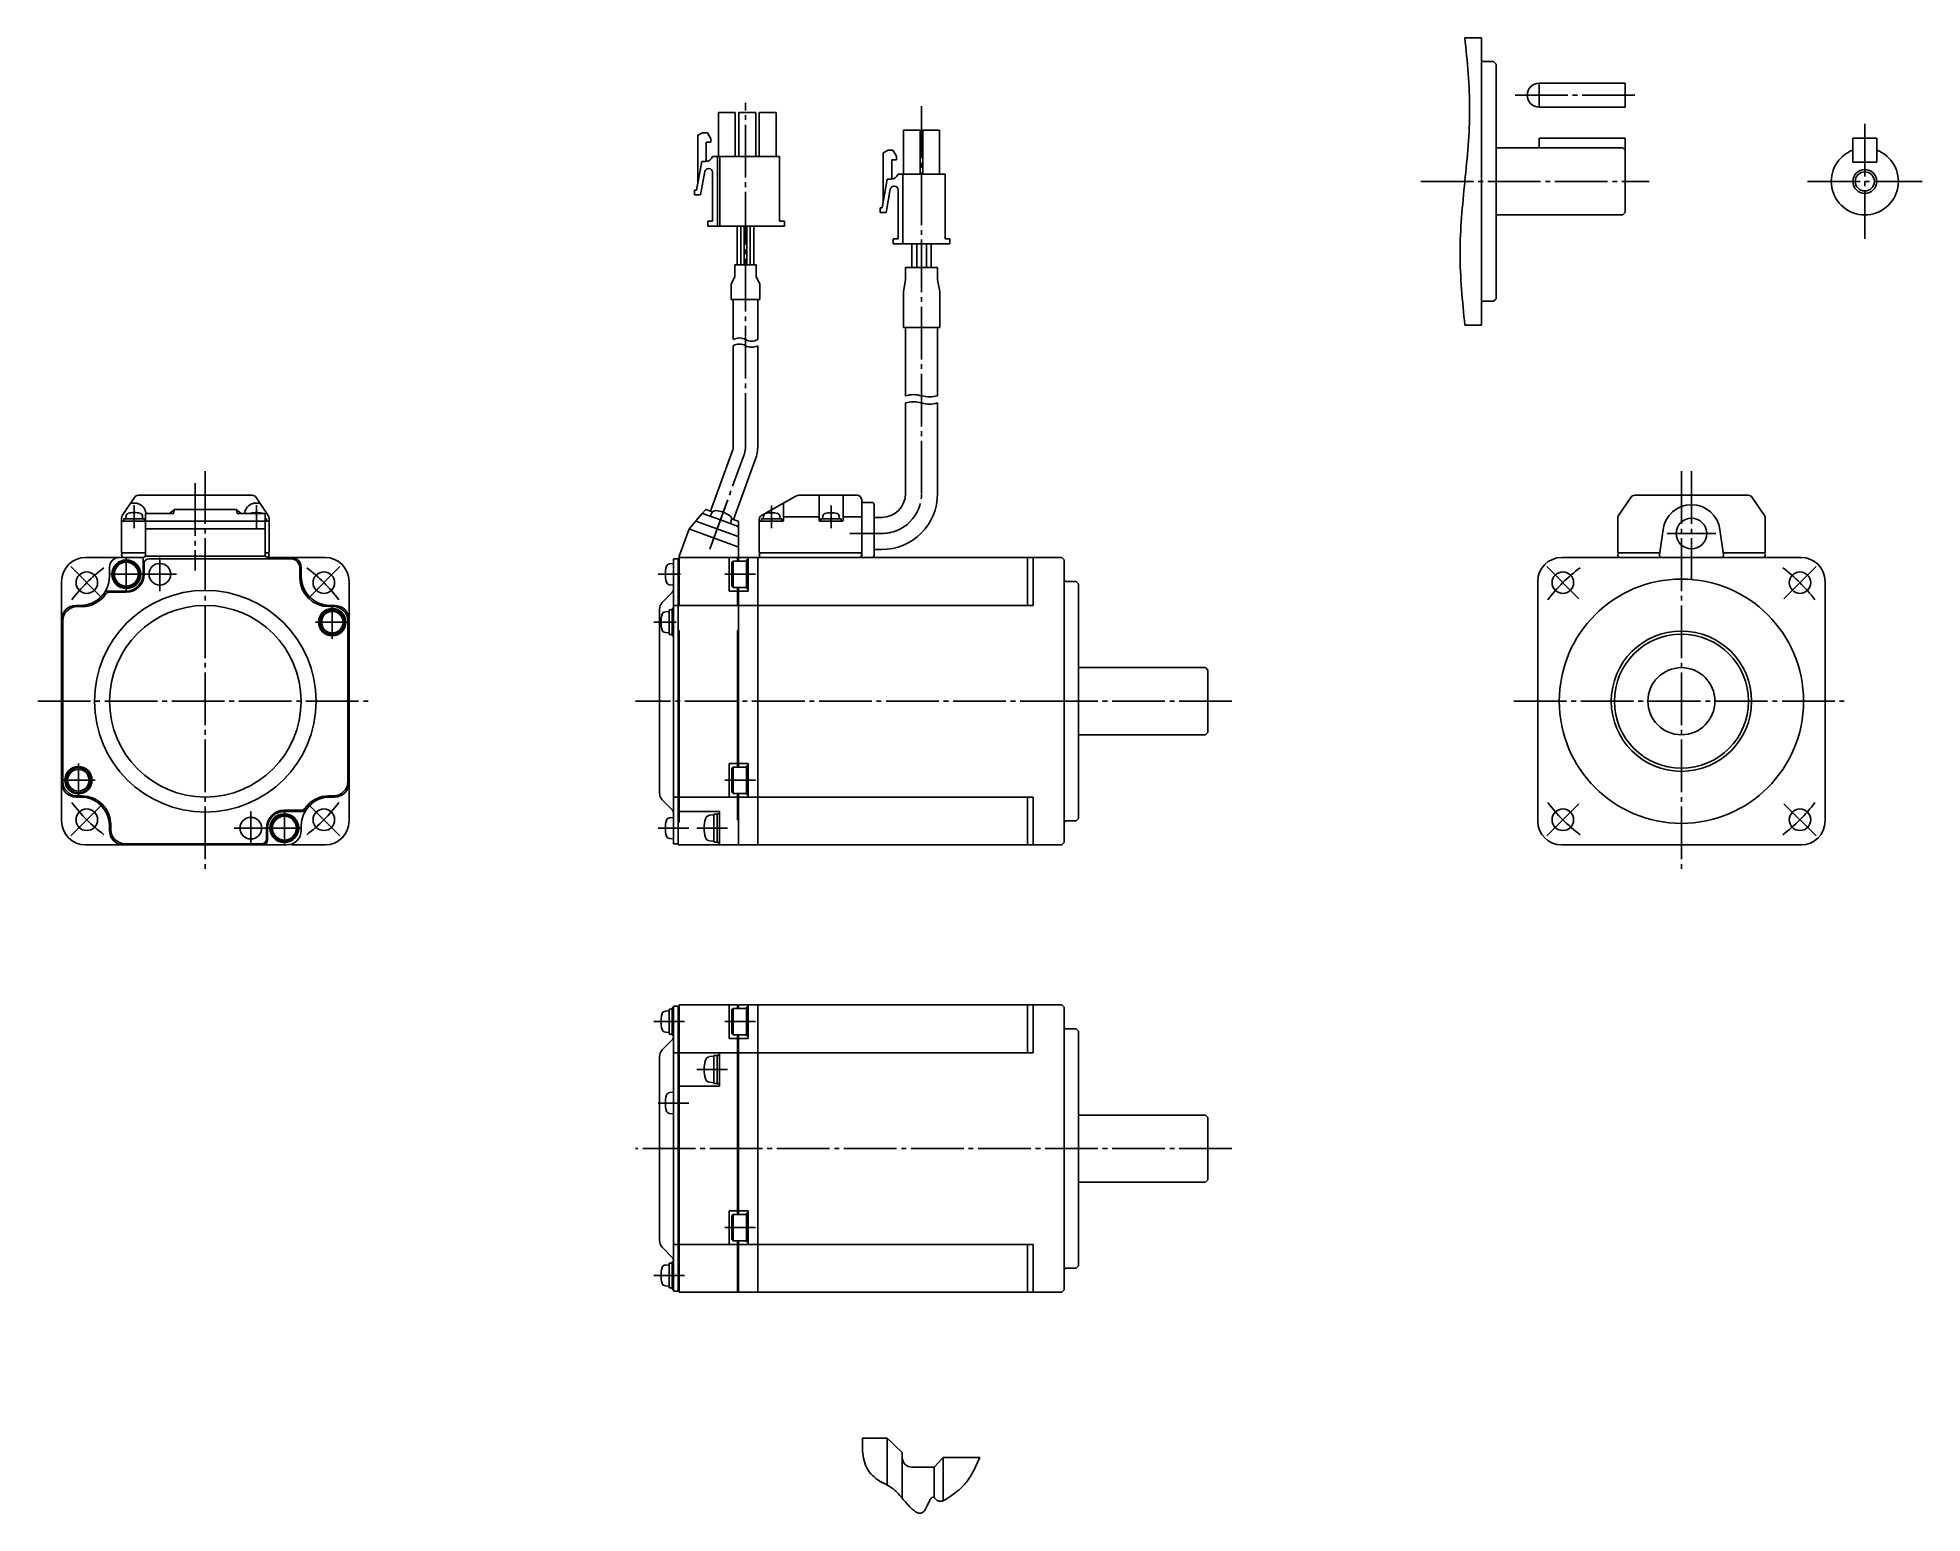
# Model space of a CAD drawing. Header units: millimetres. Extents: x -187 to 206, y -171 to 137.
import ezdxf

# ---------------------------------------------------------------- set-up
doc = ezdxf.new("R2010")
doc.units = ezdxf.units.MM
doc.linetypes.add('DASH_CENTER', pattern=[14, 11, -1, 1, -1])

msp = doc.modelspace()

# ---------------------------------------------------------------- linework, layer by layer
at = {"color": 7, "linetype": 'Continuous'}
for p, q in [((110.7, 137), (114.2, 137)), ((114.2, 137), (114.2, 77)), ((114.5, 132), (116.7, 132)), ((116.7, 132), (117.2, 131.5)), ((117.2, 131.5), (117.2, 82.5)), ((144.2, 127.5), (126.2, 127.5)), ((126.2, 127.5), (126.2, 122.5)), ((144.2, 122.5), (144.2, 127.5)), ((126.2, 122.5), (144.2, 122.5)), ((-41.61, 121.37), (-45.11, 121.37)), ((-45.11, 121.37), (-45.11, 112.17)), ((-41.61, 112.17), (-41.61, 121.37)), ((-40.86, 112.17), (-40.86, 121.37)), ((-40.86, 121.37), (-37.36, 121.37)), ((-37.36, 121.37), (-37.36, 112.17)), ((-36.61, 121.37), (-36.61, 112.17)), ((-33.11, 121.37), (-36.61, 121.37)), ((-33.11, 112.17), (-33.11, 121.37)), ((-48.44, 117.17), (-49.44, 116.67)), ((-49.44, 106.54), (-49.44, 116.67)), ((-48.44, 117.17), (-47.44, 117.17)), ((-47.69, 111.17), (-47.69, 115.17)), ((-47.69, 115.17), (-46.69, 115.17)), ((-47.44, 117.17), (-46.69, 115.92)), ((-46.69, 115.92), (-46.69, 115.17)), ((-6.51, 108.5), (-6.51, 117.7)), ((-6.51, 117.7), (-3.01, 117.7)), ((-3.01, 117.7), (-3.01, 108.5)), ((-2.46, 108.5), (-2.46, 117.7)), ((-2.46, 117.7), (1.04, 117.7)), ((1.04, 117.7), (1.04, 108.5)), ((126.2, 116), (126.2, 114)), ((144.2, 116), (126.2, 116)), ((144.2, 116), (144.2, 100.5)), ((191.7, 116), (191.7, 111)), ((196.7, 116), (191.7, 116)), ((196.7, 111), (196.7, 116)), ((-49.69, 105.17), (-48.6, 111.17)), ((-47.86, 111.17), (-48.6, 111.17)), ((-46.36, 112.17), (-42.86, 112.17)), ((-45.36, 112.17), (-45.36, 97.67)), ((-44.86, 97.67), (-44.86, 112.17)), ((-42.86, 112.17), (-41.61, 112.17)), ((-40.86, 112.17), (-41.61, 112.17)), ((-37.36, 112.17), (-40.86, 112.17)), ((-32.36, 112.17), (-37.36, 112.17)), ((-32.36, 112.17), (-32.36, 98.67)), ((-9.72, 113.5), (-10.72, 113)), ((-10.72, 102.88), (-10.72, 113)), ((-9.72, 113.5), (-8.72, 113.5)), ((-8.97, 111.5), (-7.97, 111.5)), ((-8.97, 107.5), (-8.97, 111.5)), ((-8.72, 113.5), (-7.97, 112.25)), ((-7.97, 112.25), (-7.97, 111.5)), ((117.2, 114), (143.7, 114)), ((143.7, 114), (144.2, 113.5)), ((191.7, 111), (196.7, 111)), ((-47.97, 109.05), (-48.86, 104.17)), ((-47.23, 109.67), (-47.11, 109.67)), ((-46.36, 98.67), (-46.36, 108.92)), ((-10.97, 101.5), (-9.88, 107.5)), ((-9.13, 107.5), (-9.88, 107.5)), ((2.17, 108.5), (-7.63, 108.5)), ((-6.63, 108.5), (-6.63, 94)), ((2.17, 108.5), (2.17, 95)), ((-49.69, 105.17), (-50.11, 105.17)), ((-50.11, 105.17), (-50.11, 104.17)), ((-50.11, 104.17), (-48.86, 104.17)), ((-9.25, 105.38), (-10.13, 100.5)), ((-8.51, 106), (-8.38, 106)), ((-7.63, 95), (-7.63, 105.25)), ((-47.36, 98.67), (-47.36, 97.67)), ((-46.36, 98.67), (-47.36, 98.67)), ((-45.36, 97.67), (-45.36, 98.67)), ((-31.36, 98.67), (-32.36, 98.67)), ((-31.36, 97.67), (-31.36, 98.67)), ((-11.38, 101.5), (-11.38, 100.5)), ((-10.97, 101.5), (-11.38, 101.5)), ((-11.38, 100.5), (-10.13, 100.5)), ((143.7, 100), (117.2, 100)), ((143.7, 100), (144.2, 100.5)), ((-47.36, 97.67), (-46.66, 97.67)), ((-46.66, 97.67), (-45.36, 97.67)), ((-45.36, 97.67), (-45.36, 97.67)), ((-31.36, 97.67), (-45.36, 97.67)), ((-41.23, 89.59), (-41.23, 97.67)), ((-40.48, 89.59), (-40.48, 97.67)), ((-39.73, 89.59), (-39.73, 97.67)), ((-39.23, 89.59), (-39.23, 97.67)), ((-38.48, 89.59), (-38.48, 97.67)), ((-37.73, 89.59), (-37.73, 97.67)), ((-8.63, 95), (-8.63, 94)), ((-7.63, 95), (-8.63, 95)), ((3.17, 95), (2.17, 95)), ((3.17, 94), (3.17, 95)), ((-8.63, 94), (3.17, 94)), ((-4.73, 94), (-4.73, 89)), ((-3.73, 94), (-3.73, 89)), ((-2.73, 94), (-2.73, 89)), ((-1.73, 94), (-1.73, 89)), ((-0.73, 94), (-0.73, 89)), ((-41.73, 87.09), (-42.48, 85.59)), ((-41.73, 89.59), (-37.23, 89.59)), ((-41.73, 89.59), (-41.73, 87.09)), ((-37.23, 87.09), (-37.23, 89.59)), ((-37.23, 87.09), (-36.48, 85.59)), ((0.62, 89), (-6.08, 89)), ((-6.08, 89), (-6.08, 86.43)), ((0.62, 86.43), (0.62, 89)), ((-42.48, 85.59), (-42.48, 82.34)), ((-36.48, 85.59), (-36.48, 82.34)), ((-6.08, 86.43), (-6.53, 84)), ((-6.53, 84), (-6.53, 76.5)), ((1.07, 84), (0.62, 86.43)), ((1.07, 76.5), (1.07, 84)), ((-42.48, 82.34), (-36.48, 82.34)), ((-42.03, 82.34), (-42.03, 73.99)), ((-36.93, 73.99), (-36.93, 82.34)), ((116.7, 82), (114.5, 82)), ((117.2, 82.5), (116.7, 82)), ((-6.53, 76.5), (1.07, 76.5)), ((-6.08, 76.5), (-6.08, 62.25)), ((0.62, 62.25), (0.62, 76.5)), ((110.7, 77), (114.2, 77)), ((-42.03, 51.83), (-42.03, 72.71)), ((-36.93, 72.71), (-36.93, 51.83)), ((-6.08, 60.75), (-6.08, 41.85)), ((0.62, 41.85), (0.62, 60.75)), ((-46.79, 38.15), (-42.24, 50.65)), ((-42, 36.41), (-37.45, 48.9)), ((-169.59, 37.25), (-167.06, 41.05)), ((-167.85, 39.87), (-167.11, 39.87)), ((-166.22, 41.5), (-164.61, 41.5)), ((-164.61, 41.5), (-154.36, 41.5)), ((-154.36, 41.5), (-144.11, 41.5)), ((-144.11, 41.5), (-142.49, 41.5)), ((-141.66, 41.05), (-139.13, 37.25)), ((-141.61, 39.87), (-140.87, 39.87)), ((-36.12, 37.29), (-29.09, 41.24)), ((-31.53, 36.2), (-31.53, 39.87)), ((-28.11, 41.5), (-16.23, 41.5)), ((-24.13, 36.2), (-24.13, 41.5)), ((-19.13, 41.5), (-19.13, 36.2)), ((-15.23, 40.5), (-15.23, 29)), ((-15.13, 40), (-13.13, 40)), ((-12.63, 39.5), (-12.63, 29)), ((142.78, 37.25), (145.32, 41.05)), ((146.15, 41.5), (169.88, 41.5)), ((170.71, 41.05), (173.25, 37.25)), ((-169.76, 36.7), (-169.76, 36.1)), ((-169.76, 36.1), (-169.76, 29.6)), ((-164.76, 36.1), (-169.66, 36.1)), ((-169.26, 36.6), (-169.26, 36.1)), ((-169.26, 36.6), (-167.11, 36.6)), ((-168.81, 37.19), (-168.86, 36.6)), ((-167.11, 36.6), (-164.96, 36.6)), ((-165.36, 36.6), (-165.41, 37.19)), ((-164.96, 36.1), (-164.96, 36.6)), ((-164.76, 37.51), (-164.76, 36.09)), ((-164.76, 36.09), (-139.76, 36.09)), ((-164.76, 35.89), (-164.76, 34.46)), ((-164.56, 37.71), (-158.93, 37.71)), ((-159.72, 37.71), (-158.72, 38.53)), ((-158.93, 37.71), (-158.72, 38.53)), ((-158.72, 38.53), (-145.8, 38.53)), ((-145.8, 38.53), (-144.8, 37.71)), ((-145.8, 38.53), (-145.59, 37.71)), ((-145.59, 37.71), (-139.96, 37.71)), ((-139.76, 36.09), (-139.76, 37.51)), ((-139.76, 36.6), (-139.46, 36.6)), ((-139.06, 36.1), (-139.76, 36.1)), ((-139.76, 34.46), (-139.76, 35.89)), ((-139.46, 36.1), (-139.46, 36.6)), ((-138.96, 36.1), (-138.96, 36.7)), ((-138.96, 29.6), (-138.96, 36.1)), ((-51.18, 34.57), (-49.95, 36.04)), ((-41, 32.85), (-49.84, 36.07)), ((-48.55, 37.66), (-49.79, 36.19)), ((-47.87, 38.47), (-48.55, 37.66)), ((-48.44, 37.69), (-44.73, 36.34)), ((-47.76, 38.5), (-46.4, 38.01)), ((-46.52, 37.82), (-46.85, 37.11)), ((-44.73, 36.34), (-41.03, 34.99)), ((-42.62, 35.57), (-42.42, 36.33)), ((-42.39, 36.55), (-41.03, 36.06)), ((-40.96, 34.9), (-40.96, 35.96)), ((-36.63, 36.42), (-36.63, 29.5)), ((-36.63, 36.1), (-31.63, 36.1)), ((-36.18, 36.55), (-31.88, 36.55)), ((-36.18, 36.1), (-36.18, 36.55)), ((-35.73, 37.14), (-35.78, 36.55)), ((-32.28, 36.55), (-32.34, 37.14)), ((-31.88, 36.1), (-31.88, 36.55)), ((-31.53, 37), (-24.13, 37)), ((-19.23, 36.1), (-24.03, 36.1)), ((-23.78, 36.1), (-23.78, 36.55)), ((-23.78, 36.55), (-19.48, 36.55)), ((-23.33, 37.14), (-23.38, 36.55)), ((-19.88, 36.55), (-19.94, 37.14)), ((-19.48, 36.1), (-19.48, 36.55)), ((-19.13, 37), (-15.23, 37)), ((-11.08, 36.85), (-12.63, 36.85)), ((142.61, 36.7), (142.61, 29.6)), ((173.41, 29.6), (173.41, 36.7)), ((-164.76, 34.46), (-139.76, 34.46)), ((-164.76, 29), (-164.76, 34.26)), ((-139.76, 34.26), (-139.76, 29)), ((-53.33, 28.79), (-51.34, 34.27)), ((-41.07, 30.75), (-51.14, 34.41)), ((-40.96, 32.98), (-40.96, 34.9)), ((-40.93, 32.76), (-40.93, 30.84)), ((152.07, 34.32), (151.34, 29.07)), ((164.68, 29.07), (163.96, 34.32)), ((-177.26, 28.5), (-170.26, 28.5)), ((-165.26, 28.5), (-170.26, 28.5)), ((-169.66, 29.5), (-164.76, 29.5)), ((-165.26, 25), (-165.26, 28.5)), ((-164.8, 28.79), (-139.71, 28.79)), ((-164.01, 28.25), (-152.26, 28.25)), ((-152.26, 28.25), (-134.51, 28.25)), ((-139.76, 29.5), (-139.06, 29.5)), ((-134.26, 28.5), (-139.26, 28.5)), ((-134.26, 28.5), (-127.26, 28.5)), ((-53.53, 28.25), (-54.53, 28.25)), ((-54.53, 28.25), (-54.53, -31.25)), ((-53.33, 28.25), (-53.53, 28.25)), ((-53.53, 28.25), (-53.53, -31.5)), ((-53.33, 28.5), (-53.33, 28.79)), ((-41.13, 28.5), (-53.33, 28.5)), ((-53.33, 28.5), (-53.33, 18.5)), ((-42.93, 28.5), (-42.93, 21.5)), ((-42.06, 27.75), (-42.31, 27.5)), ((-42.06, 27.75), (-39.31, 27.75)), ((-42.06, 27.75), (-42.06, 22.25)), ((-41.13, 28.5), (-40.93, 28.5)), ((-41.13, 27.75), (-41.13, 28.5)), ((-40.93, 28.5), (-40.93, 30.56)), ((-40.83, 28.5), (-40.93, 28.4)), ((-40.93, 28.5), (-40.93, 28.4)), ((-40.93, 27.75), (-40.93, 28.4)), ((-37.03, 28.5), (-40.83, 28.5)), ((-38.93, 28), (-39.31, 28)), ((-39.31, 22), (-39.31, 28)), ((-38.93, 28.5), (-38.93, 21.5)), ((-36.93, 28.4), (-37.03, 28.5)), ((-36.93, 28.4), (-36.83, 28.5)), ((-36.93, 28.4), (-36.93, -31.4)), ((-36.83, 28.5), (26.57, 28.5)), ((-36.63, 29.5), (-15.23, 29.5)), ((-12.63, 30.15), (-11.08, 30.15)), ((19.37, 18.5), (19.37, 28.5)), ((20.57, 18.5), (20.57, 28.5)), ((26.57, 28.5), (27.07, 28)), ((27.07, -31), (27.07, 28)), ((155.91, 28.5), (130.91, 28.5)), ((142.71, 29.5), (151.4, 29.5)), ((143.11, 28.5), (158.01, 28.5)), ((180.91, 28.5), (155.91, 28.5)), ((158.01, 28.5), (172.91, 28.5)), ((164.62, 29.5), (173.31, 29.5)), ((-172.26, 24.5), (-172.26, 26.5)), ((-165.01, 27.25), (-165.01, 25.05)), ((-132.51, 26.25), (-132.51, 24.25)), ((-132.26, 24.5), (-132.26, 26.5)), ((-54.53, 27.25), (-55.32, 27.18)), ((-42.31, 22.5), (-42.31, 27.5)), ((-182.26, 23.5), (-182.26, 15.5)), ((-168.76, 21.5), (-172.51, 21.5)), ((-172.26, 21.25), (-168.81, 21.25)), ((-122.26, 23.5), (-122.26, 15.5)), ((-56.87, 19.09), (-54.82, 21.21)), ((-55.32, 22.82), (-54.53, 22.75)), ((-42.93, 21.5), (-41.13, 21.5)), ((-42.31, 22.5), (-42.06, 22.25)), ((-39.31, 22.25), (-42.06, 22.25)), ((-41.13, 18.5), (-41.13, 22.25)), ((-40.93, -15.25), (-40.93, 22.25)), ((-38.93, 21.5), (-40.93, 21.5)), ((-38.93, 22), (-39.31, 22)), ((27.37, 23.5), (29.57, 23.5)), ((30.07, 23), (29.57, 23.5)), ((30.07, -26), (30.07, 23)), ((125.91, 23.5), (125.91, -26.5)), ((185.91, -26.5), (185.91, 23.5)), ((-178.26, 18.5), (-179.26, 18.5)), ((-179.01, 18.25), (-178.01, 18.25)), ((-126.51, 18.25), (-125.51, 18.25)), ((-126.26, 18.5), (-125.26, 18.5)), ((-57.43, -20.7), (-57.43, 17.7)), ((-55.43, 17.25), (-56.22, 17.18)), ((-55.43, 17.6), (-54.83, 17.6)), ((-55.43, 12.4), (-55.43, 17.6)), ((-54.83, 17.85), (-54.53, 17.85)), ((-54.83, 12.15), (-54.83, 17.85)), ((-54.53, 18.5), (-53.53, 18.5)), ((-53.53, 18.5), (-40.93, 18.5)), ((-40.93, 18.5), (-36.93, 18.5)), ((-36.93, 18.5), (20.57, 18.5)), ((-182.26, 15.5), (-182.26, -18.5)), ((-182.01, 15.25), (-182.01, -1.5)), ((-122.51, 15.25), (-122.51, -1.5)), ((-122.26, -18.5), (-122.26, 15.5)), ((-56.22, 12.82), (-55.43, 12.75)), ((-54.83, 12.4), (-55.43, 12.4)), ((-54.53, 12.15), (-54.83, 12.15)), ((-53.53, 13.25), (-53.33, 13.25)), ((-53.33, 13.25), (-53.33, -26.75)), ((-41.13, -15.25), (-41.13, 13.25)), ((-41.13, 13.25), (-40.93, 13.25)), ((30.07, 5.5), (56.57, 5.5)), ((56.57, 5.5), (57.07, 5)), ((57.07, 5), (57.07, -8)), ((-182.01, -18.5), (-182.01, -1.5)), ((-122.51, -18.25), (-122.51, -1.5)), ((56.57, -8.5), (30.07, -8.5)), ((57.07, -8), (56.57, -8.5)), ((-41.13, -14.5), (-42.93, -14.5)), ((-42.93, -14.5), (-42.93, -21.5)), ((-42.06, -15.25), (-42.31, -15.5)), ((-42.31, -20.5), (-42.31, -15.5)), ((-42.06, -15.25), (-39.31, -15.25)), ((-42.06, -15.25), (-42.06, -20.75)), ((-40.93, -14.5), (-38.93, -14.5)), ((-39.31, -15), (-38.93, -15)), ((-39.31, -21), (-39.31, -15)), ((-38.93, -14.5), (-38.93, -21.5)), ((-182.26, -18.5), (-182.26, -26.5)), ((-122.26, -18.5), (-122.26, -26.5)), ((-178.26, -21.5), (-179.26, -21.5)), ((-179.01, -21.25), (-178.01, -21.25)), ((-125.51, -21.25), (-126.51, -21.25)), ((-126.26, -21.5), (-125.26, -21.5)), ((-54.82, -24.21), (-56.87, -22.09)), ((-53.53, -21.5), (-54.53, -21.5)), ((-41.13, -21.5), (-53.33, -21.5)), ((-42.31, -20.5), (-42.06, -20.75)), ((-39.31, -20.75), (-42.06, -20.75)), ((-41.13, -26.25), (-41.13, -20.75)), ((-40.93, -31.5), (-40.93, -20.75)), ((-36.93, -21.5), (-40.93, -21.5)), ((-39.31, -21), (-38.93, -21)), ((-36.93, -21.5), (20.57, -21.5)), ((19.37, -31.5), (19.37, -21.5)), ((20.57, -21.5), (20.57, -31.5)), ((-172.26, -27.5), (-172.26, -28.5)), ((-172.01, -28.25), (-172.01, -27.25)), ((-135.76, -24.5), (-132, -24.5)), ((-132.25, -24.25), (-135.71, -24.25)), ((-132.26, -27.5), (-132.26, -28.5)), ((-54.53, -25.75), (-55.32, -25.82)), ((-53.53, -26.75), (-53.33, -26.75)), ((-53.33, -24.5), (-44.93, -24.5)), ((-46.13, -25.25), (-46.98, -25.32)), ((-46.13, -25.05), (-45.43, -25.05)), ((-46.13, -25.05), (-46.13, -30.95)), ((-45.43, -25), (-45.43, -31)), ((-45.43, -25), (-44.93, -25)), ((-44.93, -24.5), (-44.93, -31.5)), ((-41.13, -26.25), (-40.93, -26.25)), ((29.57, -26.5), (27.37, -26.5)), ((30.07, -26), (29.57, -26.5)), ((-169.01, -31.25), (-152.26, -31.25)), ((-140.51, -31.25), (-152.26, -31.25)), ((-139.51, -30.25), (-139.51, -28.05)), ((-139.26, -28), (-139.26, -30.5)), ((-55.32, -30.18), (-54.53, -30.25)), ((-54.53, -31.25), (-53.53, -31.25)), ((-46.98, -30.68), (-46.13, -30.75)), ((-45.43, -30.95), (-46.13, -30.95)), ((-44.93, -31), (-45.43, -31)), ((-40.93, -31.4), (-40.83, -31.5)), ((-37.03, -31.5), (-36.93, -31.4)), ((-36.93, -31.4), (-36.83, -31.5)), ((26.57, -31.5), (27.07, -31)), ((-169.26, -31.5), (-177.26, -31.5)), ((-169.26, -31.5), (-135.26, -31.5)), ((-127.26, -31.5), (-134.26, -31.5)), ((-53.53, -31.5), (-44.93, -31.5)), ((-44.93, -31.5), (-40.93, -31.5)), ((-40.83, -31.5), (-37.03, -31.5)), ((-36.83, -31.5), (26.57, -31.5)), ((130.91, -31.5), (155.91, -31.5)), ((155.91, -31.5), (180.91, -31.5)), ((-55.43, -66.13), (-56.22, -66.2)), ((-55.43, -65.78), (-54.83, -65.78)), ((-55.43, -70.98), (-55.43, -65.78)), ((-54.83, -65.53), (-54.53, -65.53)), ((-54.83, -71.23), (-54.83, -65.53)), ((-53.53, -65.13), (-54.53, -65.13)), ((-54.53, -65.13), (-54.53, -124.63)), ((-53.33, -65.13), (-53.53, -65.13)), ((-53.53, -65.13), (-53.53, -124.63)), ((-53.33, -64.88), (-53.33, -124.88)), ((-44.93, -64.88), (-53.33, -64.88)), ((-41.13, -64.88), (-44.93, -64.88)), ((-42.93, -64.88), (-42.93, -71.88)), ((-42.06, -65.63), (-42.31, -65.88)), ((-42.31, -70.88), (-42.31, -65.88)), ((-42.06, -65.63), (-39.31, -65.63)), ((-42.06, -65.63), (-42.06, -71.13)), ((-41.13, -64.88), (-41.13, -65.13)), ((-41.13, -65.63), (-41.13, -65.13)), ((-41.13, -65.13), (-40.93, -65.13)), ((-40.83, -64.88), (-40.93, -64.98)), ((-40.93, -65.63), (-40.93, -64.98)), ((-37.03, -64.88), (-40.83, -64.88)), ((-38.93, -65.38), (-39.31, -65.38)), ((-39.31, -71.38), (-39.31, -65.38)), ((-38.93, -64.88), (-38.93, -71.88)), ((-36.93, -64.98), (-37.03, -64.88)), ((-36.93, -64.98), (-36.83, -64.88)), ((-36.93, -64.98), (-36.93, -124.78)), ((-36.83, -64.88), (26.57, -64.88)), ((19.37, -74.88), (19.37, -64.88)), ((20.57, -74.88), (20.57, -64.88)), ((26.57, -64.88), (27.07, -65.38)), ((27.07, -124.38), (27.07, -65.38)), ((-56.22, -70.56), (-55.43, -70.63)), ((27.37, -69.88), (29.57, -69.88)), ((30.07, -70.38), (29.57, -69.88)), ((30.07, -70.38), (30.07, -119.38)), ((-56.87, -74.29), (-54.81, -72.16)), ((-54.83, -70.98), (-55.43, -70.98)), ((-54.53, -71.23), (-54.83, -71.23)), ((-42.93, -71.88), (-41.13, -71.88)), ((-42.31, -70.88), (-42.06, -71.13)), ((-39.31, -71.13), (-42.06, -71.13)), ((-41.13, -108.63), (-41.13, -71.13)), ((-40.93, -108.63), (-40.93, -71.13)), ((-38.93, -71.88), (-40.93, -71.88)), ((-38.93, -71.38), (-39.31, -71.38)), ((-57.43, -114.07), (-57.43, -75.68)), ((-54.53, -74.88), (-53.53, -74.88)), ((-53.33, -74.88), (-41.13, -74.88)), ((-46.13, -75.63), (-46.98, -75.7)), ((-46.13, -75.43), (-46.13, -81.33)), ((-46.13, -75.43), (-45.43, -75.43)), ((-45.43, -75.38), (-44.93, -75.38)), ((-45.43, -75.38), (-45.43, -81.38)), ((-44.93, -74.88), (-44.93, -81.88)), ((-40.93, -74.88), (-36.93, -74.88)), ((-36.93, -74.88), (20.57, -74.88)), ((-44.93, -81.88), (-53.33, -81.88)), ((-46.98, -81.05), (-46.13, -81.13)), ((-45.43, -81.33), (-46.13, -81.33)), ((-44.93, -81.38), (-45.43, -81.38)), ((-54.53, -83.13), (-55.32, -83.2)), ((-55.32, -87.56), (-54.53, -87.63)), ((30.07, -87.88), (56.57, -87.88)), ((56.57, -87.88), (57.07, -88.38)), ((57.07, -88.38), (57.07, -101.38)), ((56.57, -101.88), (30.07, -101.88)), ((57.07, -101.38), (56.57, -101.88)), ((-41.13, -107.88), (-42.93, -107.88)), ((-42.93, -107.88), (-42.93, -114.88)), ((-42.06, -108.63), (-42.31, -108.88)), ((-42.31, -113.88), (-42.31, -108.88)), ((-42.06, -108.63), (-39.31, -108.63)), ((-42.06, -108.63), (-42.06, -114.13)), ((-40.93, -107.88), (-38.93, -107.88)), ((-39.31, -108.38), (-38.93, -108.38)), ((-39.31, -114.38), (-39.31, -108.38)), ((-38.93, -107.88), (-38.93, -114.88)), ((-42.31, -113.88), (-42.06, -114.13)), ((-54.81, -117.59), (-56.87, -115.46)), ((-53.53, -114.88), (-54.53, -114.88)), ((-41.13, -114.88), (-53.33, -114.88)), ((-39.31, -114.13), (-42.06, -114.13)), ((-41.13, -124.88), (-41.13, -114.13)), ((-40.93, -124.78), (-40.93, -114.13)), ((-36.93, -114.88), (-40.93, -114.88)), ((-39.31, -114.38), (-38.93, -114.38)), ((-36.93, -114.88), (20.57, -114.88)), ((19.37, -124.88), (19.37, -114.88)), ((20.57, -114.88), (20.57, -124.88)), ((-55.43, -119.13), (-56.22, -119.2)), ((-55.43, -123.98), (-55.43, -118.78)), ((-55.43, -118.78), (-54.83, -118.78)), ((-54.83, -124.23), (-54.83, -118.53)), ((-54.83, -118.53), (-54.53, -118.53)), ((29.57, -119.88), (27.37, -119.88)), ((30.07, -119.38), (29.57, -119.88)), ((-56.22, -123.56), (-55.43, -123.63)), ((-54.83, -123.98), (-55.43, -123.98)), ((-54.53, -124.23), (-54.83, -124.23)), ((-54.53, -124.63), (-53.53, -124.63)), ((-53.53, -124.63), (-53.33, -124.63)), ((-53.33, -124.88), (-41.13, -124.88)), ((-40.93, -124.88), (-41.13, -124.88)), ((-40.93, -124.78), (-40.93, -124.88)), ((-40.93, -124.78), (-40.83, -124.88)), ((-40.83, -124.88), (-37.03, -124.88)), ((-37.03, -124.88), (-36.93, -124.78)), ((-36.93, -124.78), (-36.83, -124.88)), ((-36.83, -124.88), (26.57, -124.88)), ((26.57, -124.88), (27.07, -124.38)), ((-9.88, -155.32), (-15.05, -155.32)), ((-9.88, -155.32), (-6.76, -158.32)), ((-9.88, -165.12), (-9.88, -155.32)), ((-6.76, -167.86), (-6.76, -158.32)), ((-0.11, -161.39), (1.75, -159.36)), ((9.42, -159.36), (1.75, -159.36)), ((1.75, -168.4), (1.75, -159.36)), ((-4.76, -161.39), (-0.11, -161.39)), ((-0.11, -161.39), (-0.11, -167.71))]:
    msp.add_line(p, q, dxfattribs=at)
at = {"color": 1, "linetype": 'DASH_CENTER'}
for p, q in [((-39.48, 51.83), (-39.48, 123.42)), ((-2.73, 41.85), (-2.73, 122.7)), ((121.2, 125), (146.7, 125)), ((194.2, 119), (194.2, 95)), ((101.5, 107), (149.2, 107)), ((182.2, 107), (206.2, 107)), ((-46.96, 30.23), (-39.85, 49.77)), ((-154.36, 44), (-154.36, 25.75)), ((-152.26, 46.5), (-152.26, -36.5)), ((155.91, 46.5), (155.91, -36.5)), ((158.01, 46.5), (158.01, 23.91)), ((-167.11, 34.6), (-167.11, 39.4)), ((-141.61, 39.4), (-141.61, 34.6)), ((-46.96, 30.23), (-43.3, 40.29)), ((-34.03, 34.6), (-34.03, 39.35)), ((-21.63, 34.6), (-21.63, 39.35)), ((-17.73, 33.5), (-11.08, 33.5)), ((152.91, 33.5), (163.11, 33.5)), ((-168.76, 28.6), (-168.76, 21.4)), ((-161.76, 21.5), (-161.76, 28.5)), ((-180.37, 26.61), (-173.65, 19.89)), ((-165.16, 25), (-172.36, 25)), ((-165.26, 25), (-158.26, 25)), ((-124.15, 26.61), (-130.87, 19.89)), ((-57.73, 25), (-53.03, 25)), ((-43.81, 25), (-37.43, 25)), ((134.52, 19.89), (127.81, 26.61)), ((184.02, 26.61), (177.3, 19.89)), ((-125.76, 11.5), (-125.76, 18.5)), ((-129.26, 15), (-122.26, 15)), ((-58.63, 15), (-53.93, 15)), ((-187.26, -1.5), (-117.26, -1.5)), ((28.87, -1.5), (-62.43, -1.5)), ((62.07, -1.5), (28.87, -1.5)), ((120.91, -1.5), (162.91, -1.5)), ((162.91, -1.5), (190.91, -1.5)), ((-178.76, -21.5), (-178.76, -14.5)), ((-182.26, -18), (-175.26, -18)), ((-43.81, -18), (-37.43, -18)), ((-173.65, -22.89), (-180.37, -29.61)), ((-130.87, -22.89), (-124.15, -29.61)), ((134.52, -22.89), (127.81, -29.61)), ((184.02, -29.61), (177.3, -22.89)), ((-142.76, -31.5), (-142.76, -24.5)), ((-135.76, -24.4), (-135.76, -31.6)), ((-146.26, -28), (-139.26, -28)), ((-132.16, -28), (-139.36, -28)), ((-57.73, -28), (-51.35, -28)), ((-49.63, -28), (-43.25, -28)), ((-58.63, -68.38), (-52.25, -68.38)), ((-43.81, -68.38), (-37.43, -68.38)), ((-49.63, -78.38), (-43.25, -78.38)), ((-57.73, -85.38), (-51.35, -85.38)), ((62.07, -94.88), (-62.43, -94.88)), ((-43.81, -111.38), (-37.43, -111.38)), ((-58.63, -121.38), (-52.25, -121.38))]:
    msp.add_line(p, q, dxfattribs=at)
at = {"color": 2, "linetype": 'Continuous'}
msp.add_circle((194.2, 107), 2.5, dxfattribs=at)
at = {"color": 7, "linetype": 'Continuous'}
for centre, radius in [((194.2, 107), 2), ((158.01, 33.5), 3.2), ((-168.76, 25), 3), ((-168.76, 25), 2.75), ((-177.01, 23.25), 2.25), ((-168.76, 25), 2.5), ((-161.76, 25), 2.25), ((-127.51, 23.25), 2.25), ((131.16, 23.25), 2.25), ((180.66, 23.25), 2.25), ((-152.26, -1.5), 23.13), ((-152.26, -1.5), 20), ((-125.76, 15), 2.85), ((-125.76, 15), 2.6), ((-125.76, 15), 2.25), ((155.91, -1.5), 14.64), ((155.91, -1.5), 14), ((155.91, -1.5), 7), ((155.91, -1.5), 7), ((-178.76, -18), 2.85), ((-178.76, -18), 2.6), ((-178.76, -18), 2.25), ((-177.01, -26.25), 2.25), ((-142.76, -28), 2.25), ((-135.76, -28), 3), ((-135.76, -28), 2.75), ((-135.76, -28), 2.5), ((-127.51, -26.25), 2.25), ((131.16, -26.25), 2.25), ((180.66, -26.25), 2.25)]:
    msp.add_circle(centre, radius, dxfattribs=at)
for centre, radius, start, end in [((114.5, 132.3), 0.3, 180, 270), ((126.2, 125), 2.5, 90, 180), ((126.2, 125), 2.5, 180, 270), ((-47.81, 112.72), 1.55, 268.1333, 339.2468), ((194.2, 107), 7, 110.9248, 270), ((194.2, 107), 7, 270, 69.0752), ((-47.23, 108.92), 0.75, 90, 169.6952), ((-47.11, 108.92), 0.75, 0, 90), ((-9.08, 109.05), 1.55, 268.1333, 339.2468), ((-8.51, 105.25), 0.75, 90, 169.6952), ((-8.38, 105.25), 0.75, 0, 90), ((114.5, 81.7), 0.3, 90, 180), ((-45.48, 51.83), 3.45, 340, 0), ((-45.48, 51.83), 8.55, 340, 0), ((-167.11, 37.37), 2.5, 84.2608, 90), ((-166.22, 40.5), 1, 90, 146.3099), ((-167.11, 37.37), 2.5, 27.6248, 84.2608), ((-141.61, 37.37), 2.5, 95.7392, 152.3752), ((-142.49, 40.5), 1, 33.6901, 90), ((-141.61, 37.37), 2.5, 90, 95.7392), ((-28.11, 39.5), 2, 90, 119.3578), ((-16.23, 40.5), 1, 0, 90), ((-15.13, 39.9), 0.1, 90, 180), ((-13.13, 39.5), 0.5, 0, 90), ((-11.08, 41.85), 11.7, 270, 0), ((-11.08, 41.85), 5, 270, 0), ((146.15, 40.5), 1, 90, 146.3099), ((158.01, 33.5), 6, 7.8875, 172.1125), ((169.88, 40.5), 1, 33.6901, 90), ((-168.76, 36.7), 1, 146.3099, 180), ((-169.66, 36), 0.1, 90, 180), ((-168.21, 37.14), 0.6, 106.3877, 175), ((-167.11, 33.4), 4.5, 90, 106.3877), ((-167.11, 33.4), 4.5, 73.6123, 90), ((-166.01, 37.14), 0.6, 5, 73.6123), ((-167.11, 37.37), 2.5, 7.6193, 27.6248), ((-164.56, 37.51), 0.2, 90, 180), ((-164.56, 35.89), 0.2, 90, 180), ((-141.61, 37.37), 2.5, 152.3752, 172.0699), ((-141.61, 33.4), 4.5, 90, 106.546), ((-141.61, 33.4), 4.5, 73.6123, 90), ((-139.96, 37.51), 0.2, 0, 90), ((-139.96, 35.89), 0.2, 0, 90), ((-139.96, 36.7), 1, 0, 33.6901), ((-139.06, 36), 0.1, 0, 90), ((-49.87, 35.97), 0.1, 70, 140), ((-49.71, 36.13), 0.1, 139.8637, 250), ((-48.48, 37.6), 0.1, 70, 139.8637), ((-47.79, 38.41), 0.1, 70, 139.8637), ((-45.79, 37.48), 0.8, 85.4427, 155), ((-46.21, 32.3), 6, 70, 85.4427), ((-46.21, 32.3), 6, 54.5573, 70), ((-43.19, 36.54), 0.8, 345, 54.5573), ((-41.06, 35.96), 0.1, 0.1363, 70), ((-35.63, 36.42), 1, 119.3578, 180), ((-35.13, 37.09), 0.6, 106.3877, 175), ((-34.03, 33.35), 4.5, 90, 106.3877), ((-34.03, 33.35), 4.5, 73.6123, 90), ((-32.93, 37.09), 0.6, 5, 73.6123), ((-31.63, 36.2), 0.1, 270, 0), ((-24.03, 36.2), 0.1, 180, 270), ((-22.73, 37.09), 0.6, 106.3877, 175), ((-21.63, 33.35), 4.5, 90, 106.3877), ((-21.63, 33.35), 4.5, 73.6123, 90), ((-20.53, 37.09), 0.6, 5, 73.6123), ((-19.23, 36.2), 0.1, 270, 0), ((143.61, 36.7), 1, 146.3099, 180), ((172.41, 36.7), 1, 0, 33.6901), ((-164.56, 34.26), 0.2, 90, 180), ((-139.96, 34.26), 0.2, 0, 90), ((-51.15, 34.21), 0.2, 70, 160), ((-51.1, 34.51), 0.1, 140, 250), ((-41.06, 32.98), 0.1, 250, 0.1363), ((-41.06, 34.9), 0.1, 0.1363, 70), ((-41.03, 32.76), 0.1, 0, 70), ((-177.26, 23.5), 5, 90, 180), ((-170.26, 26.5), 2, 90, 180), ((-169.66, 29.6), 0.1, 180, 270), ((-169.26, 29), 0.5, 90, 270), ((-165.26, 29), 0.5, 270, 0), ((-164.01, 27.25), 1, 90, 180), ((-139.26, 29), 0.5, 180, 270), ((-139.46, 29), 0.5, 281.537, 90), ((-139.06, 29.6), 0.1, 270, 0), ((-134.51, 26.25), 2, 360, 90), ((-134.26, 26.5), 2, 360, 90), ((-127.26, 23.5), 5, 360, 90), ((-41.03, 30.84), 0.1, 250, 360), ((-41.13, 30.56), 0.2, 0, 70), ((-36.13, 29), 0.5, 90, 270), ((-15.73, 29), 0.5, 270, 90), ((-13.13, 29), 0.5, 270, 0), ((130.91, 23.5), 5, 90, 180), ((142.71, 29.6), 0.1, 180, 270), ((143.11, 29), 0.5, 90, 270), ((151.84, 29), 0.5, 172.1125, 270), ((164.19, 29), 0.5, 270, 7.8875), ((172.91, 29), 0.5, 270, 90), ((173.31, 29.6), 0.1, 270, 0), ((180.91, 23.5), 5, 0, 90), ((-178.26, 24.5), 6, 270, 0), ((-168.81, 25.05), 3.8, 270, 360), ((-168.76, 25), 3.5, 270, 0), ((-126.51, 24.25), 6, 180, 270), ((-126.26, 24.5), 6, 180, 270), ((-50.23, 25), 6, 164.5573, 180), ((-50.23, 25), 6, 180, 195.4427), ((-55.25, 26.38), 0.8, 95, 164.5573), ((27.37, 23.8), 0.3, 180, 270), ((155.91, -1.5), 25.5, 90, 270), ((155.91, -1.5), 25.5, 270, 90), ((-178.01, 24.25), 6, 270, 325.1501), ((-172.51, 20.5), 1, 90, 145.1501), ((-172.26, 20.25), 1, 90, 145.1501), ((-55.25, 23.62), 0.8, 195.4427, 265), ((-55.53, 21.91), 1, 315.971, 0), ((-179.26, 15.5), 3, 90, 180), ((-179.01, 15.25), 3, 90, 180), ((-125.51, 15.25), 3, 0, 90), ((-125.26, 15.5), 3, 0, 90), ((-55.43, 17.7), 2, 135.971, 180), ((-51.13, 15), 6, 164.5573, 180), ((-56.15, 16.38), 0.8, 95, 164.5573), ((-51.13, 15), 6, 180, 195.4427), ((-56.15, 13.62), 0.8, 195.4427, 265), ((-179.26, -18.5), 3, 180, 270), ((-179.01, -18.25), 3, 180, 270), ((-125.51, -18.25), 3, 270, 0), ((-125.26, -18.5), 3, 270, 0), ((-178.26, -27.5), 6, 0, 90), ((-178.01, -27.25), 6, 0, 90), ((-126.26, -27.5), 6, 90, 180), ((-126.51, -27.25), 6, 90, 145.1501), ((-55.43, -20.7), 2, 180, 224.029), ((-177.26, -26.5), 5, 180, 270), ((-135.71, -28.05), 3.8, 90, 180), ((-135.76, -28), 3.5, 90, 180), ((-132.25, -23.25), 1, 270, 325.1501), ((-132, -23.5), 1, 270, 325.1501), ((-127.26, -26.5), 5, 270, 0), ((-50.23, -28), 6, 164.5573, 180), ((-55.25, -26.62), 0.8, 95, 164.5573), ((-55.53, -24.91), 1, 360, 44.029), ((-41.13, -28), 7, 163.743, 180), ((-46.89, -26.32), 1, 95, 163.743), ((27.37, -26.8), 0.3, 90, 180), ((130.91, -26.5), 5, 180, 270), ((180.91, -26.5), 5, 270, 0), ((-169.26, -28.5), 3, 180, 270), ((-169.01, -28.25), 3, 180, 270), ((-140.51, -30.25), 1, 270, 0), ((-140.26, -30.5), 1, 270, 0), ((-135.26, -28.5), 3, 270, 0), ((-50.23, -28), 6, 180, 195.4427), ((-55.25, -29.38), 0.8, 195.4427, 265), ((-41.13, -28), 7, 180, 196.257), ((-46.89, -29.68), 1, 196.257, 265), ((-51.13, -68.38), 6, 164.5573, 180), ((-56.15, -66.99), 0.8, 95, 164.5573), ((-51.13, -68.38), 6, 180, 195.4427), ((-56.15, -69.76), 0.8, 195.4427, 265), ((27.37, -69.58), 0.3, 180, 270), ((-55.43, -75.68), 2, 135.971, 180), ((-55.53, -71.47), 1, 315.971, 0), ((-41.13, -78.38), 7, 163.743, 180), ((-41.13, -78.38), 7, 180, 196.257), ((-46.89, -76.7), 1, 95, 163.743), ((-46.89, -80.06), 1, 196.257, 265), ((-50.23, -85.38), 6, 164.5573, 180), ((-50.23, -85.38), 6, 180, 195.4427), ((-55.25, -83.99), 0.8, 95, 164.5573), ((-55.25, -86.76), 0.8, 195.4427, 265), ((-55.43, -114.07), 2, 180, 224.029), ((-55.53, -118.29), 1, 0, 44.029), ((-51.13, -121.38), 6, 164.5573, 180), ((-51.13, -121.38), 6, 180, 195.4427), ((-56.15, -119.99), 0.8, 95, 164.5573), ((27.37, -120.18), 0.3, 90, 180), ((-56.15, -122.76), 0.8, 195.4427, 265), ((-4.76, -159.39), 2, 180, 270)]:
    msp.add_arc(centre, radius, start, end, dxfattribs=at)
at = {"color": 2, "linetype": 'Continuous'}
for centre, start, end in [((-40.76, 71.78), 60, 120), ((-40.76, 70.5), 60, 120), ((-38.21, 76.2), 240, 300), ((-38.21, 74.92), 240, 300)]:
    msp.add_arc(centre, 2.55, start, end, dxfattribs=at)
at = {"color": 1, "linetype": 'DASH_CENTER'}
for centre, radius, start, end in [((-45.48, 51.83), 6, 340, 0), ((-11.08, 41.85), 8.35, 270, 0), ((-152.26, -1.5), 35, 127.2182, 142.7818), ((-152.26, -1.5), 35, 37.2182, 52.7818), ((155.91, -1.5), 35, 127.2182, 142.7818), ((155.91, -1.5), 35, 37.2182, 52.7818), ((-152.26, -1.5), 35, 217.2182, 232.7818), ((-152.26, -1.5), 35, 307.2182, 322.7818), ((155.91, -1.5), 35, 217.2182, 232.7818), ((155.91, -1.5), 35, 307.2182, 322.7818)]:
    msp.add_arc(centre, radius, start, end, dxfattribs=at)
at = {"color": 2, "linetype": 'Continuous'}
for points in [[(110.7, 77), (110.2, 82), (109.2, 92), (110.7, 107), (112.2, 122), (111.2, 132), (110.7, 137)], [(-6.08, 62.25), (-5.53, 62.38), (-4.41, 62.63), (-2.73, 62.25), (-1.06, 61.88), (0.06, 62.13), (0.62, 62.25)], [(-6.08, 60.75), (-5.53, 60.88), (-4.41, 61.13), (-2.73, 60.75), (-1.06, 60.38), (0.06, 60.63), (0.62, 60.75)]]:
    msp.add_open_spline(points, degree=3, dxfattribs=at)
msp.add_open_spline([(-15.05, -155.32), (-15.06, -156.03), (-15.09, -157.43), (-14.93, -159.5), (-14.3, -161.53), (-12.98, -163.26), (-11.59, -164.29), (-10.5, -164.82), (-9.5, -165.29), (-8.16, -166.25), (-6.94, -167.64), (-5.87, -168.91), (-4.98, -169.9), (-4.09, -170.67), (-3.12, -171.16), (-2.22, -170.74), (-1.78, -169.95), (-1.4, -169.12), (-1.02, -168.38), (-0.7, -167.7), (-0.08, -167.64), (0.21, -168.03), (0.6, -168.45), (1.38, -168.6), (2.21, -168.2), (3.43, -167.39), (4.99, -166.27), (6.81, -164.47), (8.2, -162.1), (9.01, -160.29), (9.42, -159.36)], degree=3, knots=[0, 0, 0, 0, 2.136521, 4.206533, 6.214449, 8.397381, 10.625038, 11.330989, 12.017051, 13.960125, 16.194013, 17.564394, 18.948992, 20.170743, 21.123275, 21.987056, 22.819907, 23.791273, 24.712035, 25.397316, 25.851416, 26.282571, 26.766776, 27.550931, 28.457141, 29.467445, 31.975115, 34.194519, 37.086149, 40.144924, 40.144924, 40.144924, 40.144924], dxfattribs=at)

doc.saveas('drawing.dxf')
